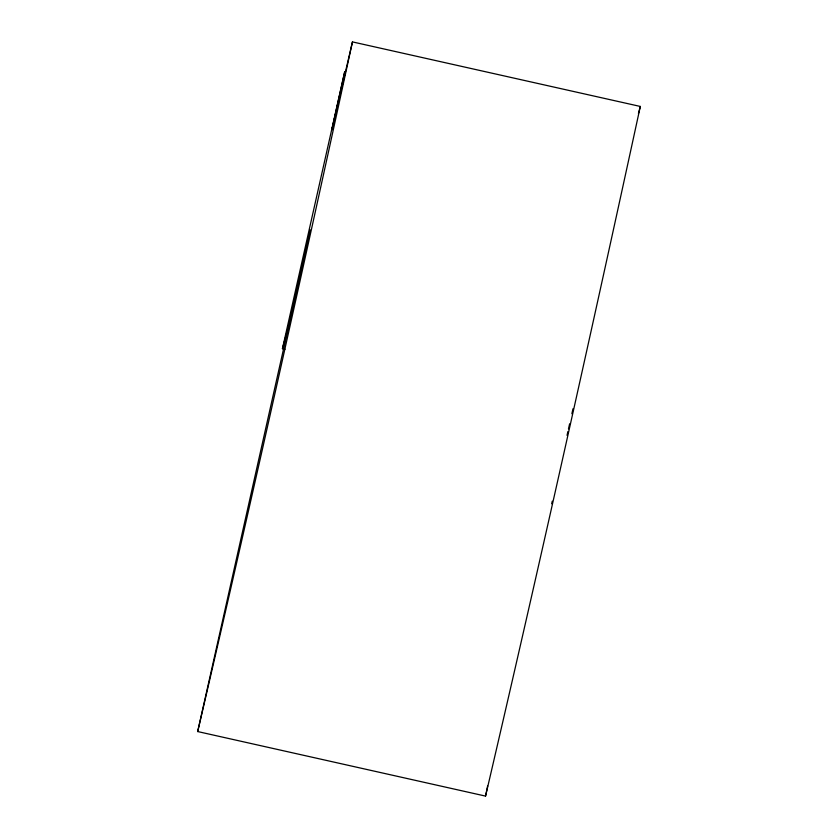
<?xml version="1.0" encoding="UTF-8"?>
<svg xmlns="http://www.w3.org/2000/svg" width="838" height="838" viewBox="0 0 838 838"><rect width="100%" height="100%" fill="white"/><g stroke="black" fill="none" stroke-linecap="round" stroke-linejoin="round"><path stroke-width="1.26" d="M282.437 348.671L344.753 71.555L331.848 129.932L352.452 41.9L640.316 106.447C590.319 336.677 539.075 566.666 485.548 796.1L197.684 731.553L310.259 229.937L287.979 328.349L282.437 348.671L284.993 349.237M352.452 41.9C302.455 272.13 251.211 502.119 197.684 731.553M485.548 796.1L487.632 785.95M571.872 413.752L572.983 408.766M567.043 435.341L567.902 431.518M568.468 428.962L569.62 423.85M551.687 503.732L552.263 501.176M638.43 113.455L640.316 106.447"/></g></svg>
